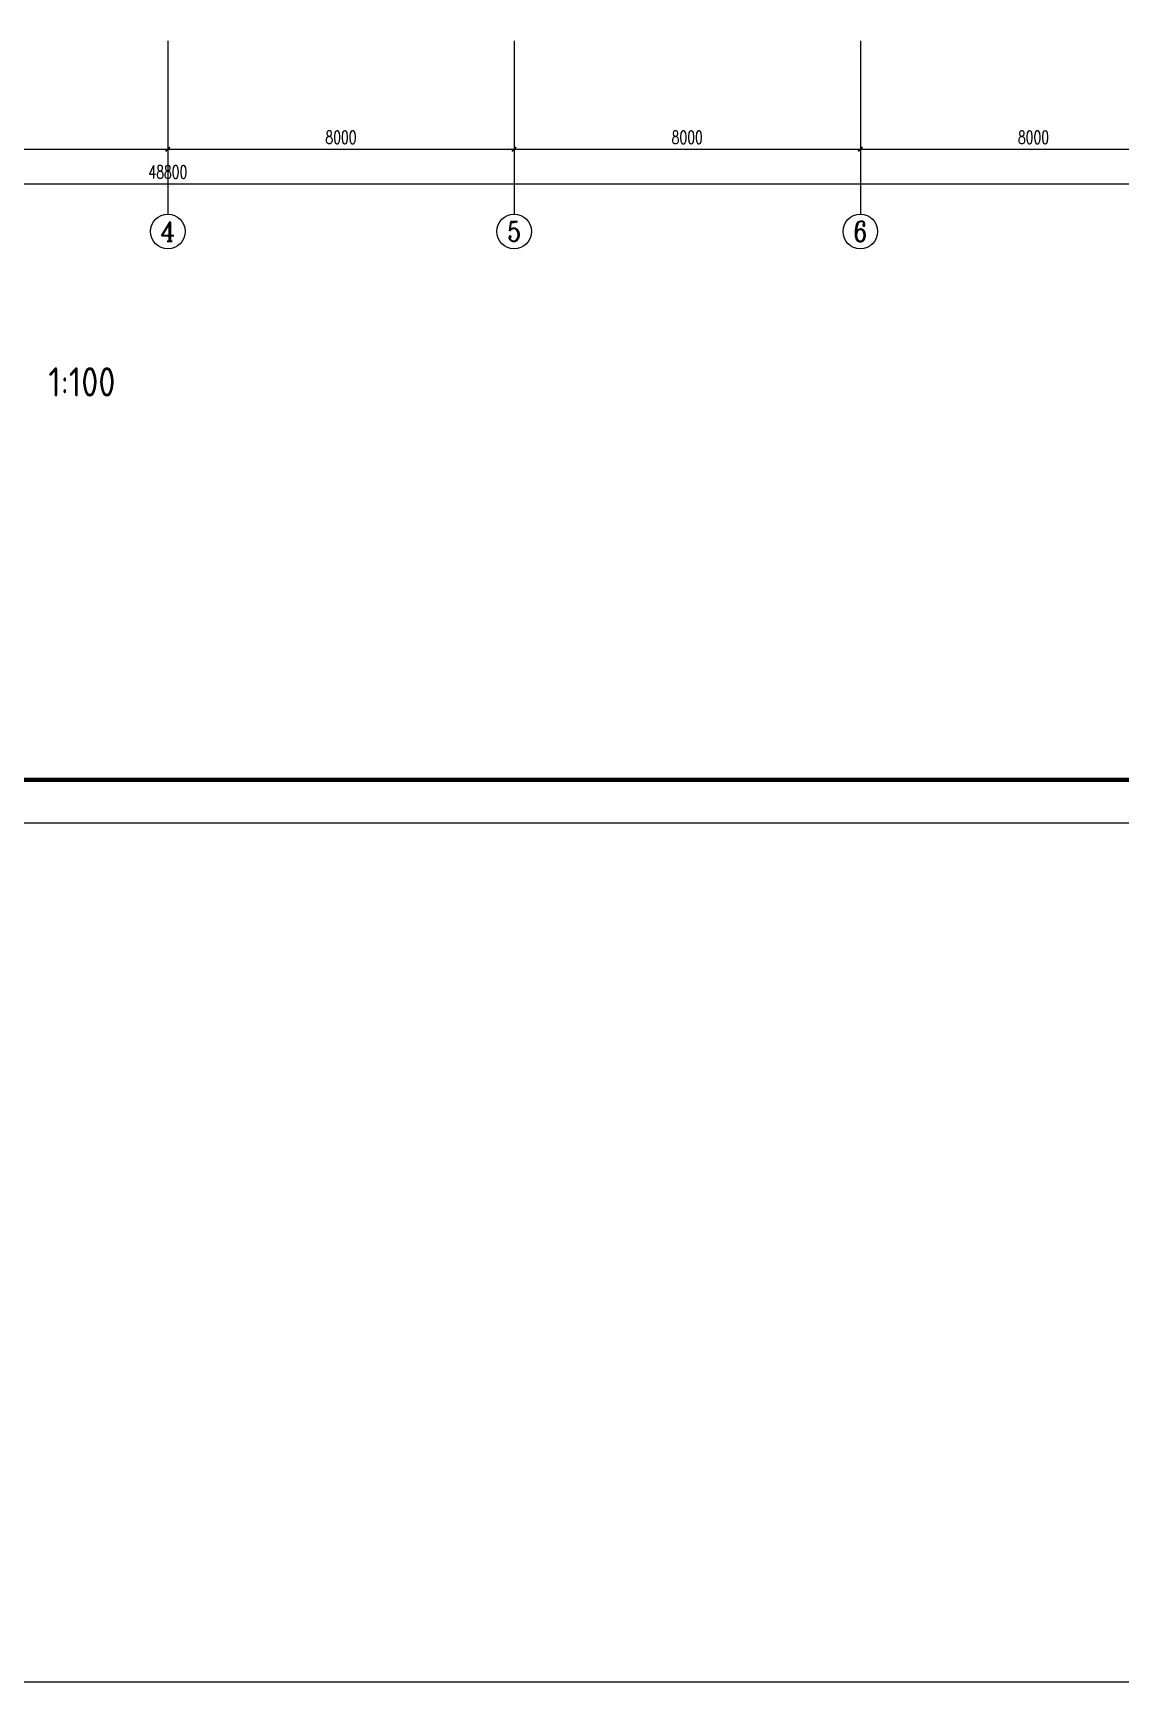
# Model space of a CAD drawing. Extents: x 1234595 to 2088511, y -80443 to 75292.
# Drawn here: x 1387086 to 1412203, y -80443 to -42353 of the extents above; entities that cross this region are included whole.
import ezdxf
from ezdxf.enums import TextEntityAlignment as Align

# ---------------------------------------------------------------- set-up
doc = ezdxf.new("R2010")
doc.units = 0
doc.header["$LTSCALE"] = 1000
doc.header["$MEASUREMENT"] = 0
doc.layers.get('0').update_dxf_attribs({"linetype": 'CONTINUOUS'})
doc.layers.get('Defpoints').update_dxf_attribs({"linetype": 'CONTINUOUS'})
for name, color, linetype in [('AXIS_TEXT', 7, 'CONTINUOUS'), ('PUB_TEXT', 7, 'CONTINUOUS'), ('PUB_TITLE', 4, 'CONTINUOUS'), ('WIRE-避雷', 4, 'CONTINUOUS'), ('建筑底图', 251, 'CONTINUOUS')]:
    doc.layers.add(name, color=color, linetype=linetype)
doc.styles.add('_TCH_AXIS', font='COMPLEX', dxfattribs={"bigfont": 'GBCBIG'})
doc.styles.add('_TCH_DIM_T3', font='SIMPLEX', dxfattribs={"width": 0.705882, "bigfont": 'GBCBIG'})
doc.styles.add('COMPLEX', font='COMPLEX')
doc.styles.get("Standard").update_dxf_attribs({"font": 'GBENOR', "bigfont": 'GBCBIG'})
doc.dimstyles.new('_TCH_ARCH&&100', dxfattribs={"dimtxt": 297.5, "dimasz": 100, "dimexe": 250, "dimexo": 300, "dimgap": 126.25, "dimtad": 1, "dimdec": 0, "dimzin": 0, "dimdsep": 46, "dimtxsty": '_TCH_DIM_T3', "dimblk": 'ARCHTICK', "dimcen": 0.09, "dimclrt": 7, "dimazin": 2, "dimtfac": 1, "dimtdec": 0, "dimtix": 1, "dimtmove": 2, "dimatfit": 3, "dimfxl": 0, "dimtolj": 1, "dimtzin": 0, "dimarcsym": 0})

# ---------------------------------------------------------------- blocks, each defined once
blk = doc.blocks.new('_ArchTick')
at = {"color": 0, "linetype": 'ByBlock', "const_width": 0.4}
blk.add_lwpolyline([(-0.5, -0.5), (0.5, 0.5)], dxfattribs=at)
blk = doc.blocks.new('*D124')
at = {"layer": 'Defpoints', "color": 0, "transparency": 16777216}
for p in [(1382203, -42537), (1390203, -42537), (1390203, -45037)]:
    blk.add_point(p, dxfattribs=at)
at = {"layer": '建筑底图', "color": 0, "lineweight": -2, "transparency": 16777216}
for p, q in [((1382203, -42837), (1382203, -45287)), ((1390203, -42837), (1390203, -45287)), ((1382203, -45037), (1390203, -45037))]:
    blk.add_line(p, q, dxfattribs=at)
at = {"layer": '建筑底图', "color": 0, "lineweight": -2, "transparency": 16777216, "xscale": 100, "yscale": 100, "zscale": 100, "rotation": 180}
blk.add_blockref('_ArchTick', (1382203, -45037), dxfattribs=at)
at = {"layer": '建筑底图', "color": 0, "lineweight": -2, "transparency": 16777216, "xscale": 100, "yscale": 100, "zscale": 100}
blk.add_blockref('_ArchTick', (1390203, -45037), dxfattribs=at)
at = {"layer": '建筑底图', "color": 7, "transparency": 16777216, "insert": (1386203, -44762), "char_height": 297.5, "attachment_point": 5, "style": '_TCH_DIM_T3'}
blk.add_mtext('\\A1;8000', dxfattribs=at)
blk = doc.blocks.new('*D125')
at = {"layer": 'Defpoints', "color": 0, "transparency": 16777216}
for p in [(1390203, -42537), (1398203, -42537), (1398203, -45037)]:
    blk.add_point(p, dxfattribs=at)
at = {"layer": '建筑底图', "color": 0, "lineweight": -2, "transparency": 16777216}
for p, q in [((1390203, -42837), (1390203, -45287)), ((1398203, -42837), (1398203, -45287)), ((1390203, -45037), (1398203, -45037))]:
    blk.add_line(p, q, dxfattribs=at)
at = {"layer": '建筑底图', "color": 0, "lineweight": -2, "transparency": 16777216, "xscale": 100, "yscale": 100, "zscale": 100, "rotation": 180}
blk.add_blockref('_ArchTick', (1390203, -45037), dxfattribs=at)
at = {"layer": '建筑底图', "color": 0, "lineweight": -2, "transparency": 16777216, "xscale": 100, "yscale": 100, "zscale": 100}
blk.add_blockref('_ArchTick', (1398203, -45037), dxfattribs=at)
at = {"layer": '建筑底图', "color": 7, "transparency": 16777216, "insert": (1394203, -44762), "char_height": 297.5, "attachment_point": 5, "style": '_TCH_DIM_T3'}
blk.add_mtext('\\A1;8000', dxfattribs=at)
blk = doc.blocks.new('*D126')
at = {"layer": 'Defpoints', "color": 0, "transparency": 16777216}
for p in [(1398203, -42537), (1406203, -42537), (1406203, -45037)]:
    blk.add_point(p, dxfattribs=at)
at = {"layer": '建筑底图', "color": 0, "lineweight": -2, "transparency": 16777216}
for p, q in [((1398203, -42837), (1398203, -45287)), ((1406203, -42837), (1406203, -45287)), ((1398203, -45037), (1406203, -45037))]:
    blk.add_line(p, q, dxfattribs=at)
at = {"layer": '建筑底图', "color": 0, "lineweight": -2, "transparency": 16777216, "xscale": 100, "yscale": 100, "zscale": 100, "rotation": 180}
blk.add_blockref('_ArchTick', (1398203, -45037), dxfattribs=at)
at = {"layer": '建筑底图', "color": 0, "lineweight": -2, "transparency": 16777216, "xscale": 100, "yscale": 100, "zscale": 100}
blk.add_blockref('_ArchTick', (1406203, -45037), dxfattribs=at)
at = {"layer": '建筑底图', "color": 7, "transparency": 16777216, "insert": (1402203, -44762), "char_height": 297.5, "attachment_point": 5, "style": '_TCH_DIM_T3'}
blk.add_mtext('\\A1;8000', dxfattribs=at)
blk = doc.blocks.new('*D127')
at = {"layer": 'Defpoints', "color": 0, "transparency": 16777216}
for p in [(1406203, -42537), (1414203, -42537), (1414203, -45037)]:
    blk.add_point(p, dxfattribs=at)
at = {"layer": '建筑底图', "color": 0, "lineweight": -2, "transparency": 16777216}
for p, q in [((1406203, -42837), (1406203, -45287)), ((1414203, -42837), (1414203, -45287)), ((1406203, -45037), (1414203, -45037))]:
    blk.add_line(p, q, dxfattribs=at)
at = {"layer": '建筑底图', "color": 0, "lineweight": -2, "transparency": 16777216, "xscale": 100, "yscale": 100, "zscale": 100, "rotation": 180}
blk.add_blockref('_ArchTick', (1406203, -45037), dxfattribs=at)
at = {"layer": '建筑底图', "color": 0, "lineweight": -2, "transparency": 16777216, "xscale": 100, "yscale": 100, "zscale": 100}
blk.add_blockref('_ArchTick', (1414203, -45037), dxfattribs=at)
at = {"layer": '建筑底图', "color": 7, "transparency": 16777216, "insert": (1410203, -44762), "char_height": 297.5, "attachment_point": 5, "style": '_TCH_DIM_T3'}
blk.add_mtext('\\A1;8000', dxfattribs=at)
blk = doc.blocks.new('*D128')
at = {"layer": 'Defpoints', "color": 0, "transparency": 16777216}
for p in [(1365803, -42537), (1414603, -42537), (1414603, -45837)]:
    blk.add_point(p, dxfattribs=at)
at = {"layer": '建筑底图', "color": 0, "lineweight": -2, "transparency": 16777216}
for p, q in [((1365803, -42837), (1365803, -46087)), ((1414603, -42837), (1414603, -46087)), ((1365803, -45837), (1414603, -45837))]:
    blk.add_line(p, q, dxfattribs=at)
at = {"layer": '建筑底图', "color": 0, "lineweight": -2, "transparency": 16777216, "xscale": 100, "yscale": 100, "zscale": 100, "rotation": 180}
blk.add_blockref('_ArchTick', (1365803, -45837), dxfattribs=at)
at = {"layer": '建筑底图', "color": 0, "lineweight": -2, "transparency": 16777216, "xscale": 100, "yscale": 100, "zscale": 100}
blk.add_blockref('_ArchTick', (1414603, -45837), dxfattribs=at)
at = {"layer": '建筑底图', "color": 7, "transparency": 16777216, "insert": (1390203, -45562), "char_height": 297.5, "attachment_point": 5, "style": '_TCH_DIM_T3'}
blk.add_mtext('\\A1;48800', dxfattribs=at)
blk = doc.blocks.new('_AXISO')
blk.add_circle((0, 0), 0.5)
at = {"layer": 'AXIS_TEXT', "style": 'COMPLEX', "width": 1.041667}
blk.add_attdef('A', text='', height=0.56, dxfattribs=at).set_placement((-0.25, -0.28), (0.25, -0.28), align=Align.FIT)

msp = doc.modelspace()

# ---------------------------------------------------------------- linework, layer by layer
at = {"layer": 'PUB_TITLE', "color": 4}
msp.add_lwpolyline([(1347641.8, -60600.6), (1431741.8, -60600.6), (1431741.8, -1200.6), (1347641.8, -1200.6)], close=True, dxfattribs=at)
at = {"layer": 'PUB_TITLE', "color": 4, "const_width": 100}
msp.add_lwpolyline([(1350141.8, -59600.6), (1430741.8, -59600.6), (1430741.8, -2200.6), (1350141.8, -2200.6)], close=True, dxfattribs=at)
at = {"layer": 'WIRE-避雷', "color": 1}
msp.add_lwpolyline([(1234595.5, 75291.9), (2088511, 75291.9), (2088511, -80442.7), (1234595.5, -80442.7)], close=True, dxfattribs=at)
at = {"layer": '建筑底图'}
for p, q in [((1390202.7, -42536.9), (1390202.7, -46536.9)), ((1398202.7, -42536.9), (1398202.7, -46536.9)), ((1406202.7, -42536.9), (1406202.7, -46536.9))]:
    msp.add_line(p, q, dxfattribs=at)

# ---------------------------------------------------------------- block references
ref = msp.add_blockref('_AXISO', (1390202.7, -46936.9), dxfattribs=dict(at, xscale=800, yscale=800, zscale=800))
ref.add_attrib('A', '4', dxfattribs={"layer": 'AXIS_TEXT', "color": 0, "height": 445.4, "style": '_TCH_AXIS'}).set_placement((1390033, -47159.6), (1390372.4, -47159.6), align=Align.FIT)
ref = msp.add_blockref('_AXISO', (1398202.7, -46936.9), dxfattribs=dict(at, xscale=800, yscale=800, zscale=800))
ref.add_attrib('A', '5', dxfattribs={"layer": 'AXIS_TEXT', "color": 0, "height": 465.9, "style": '_TCH_AXIS'}).set_placement((1398047.4, -47169.9), (1398358, -47169.9), align=Align.FIT)
ref = msp.add_blockref('_AXISO', (1406202.7, -46936.9), dxfattribs=dict(at, xscale=800, yscale=800, zscale=800))
ref.add_attrib('A', '6', dxfattribs={"layer": 'AXIS_TEXT', "color": 0, "height": 465.9, "style": '_TCH_AXIS'}).set_placement((1406047.4, -47169.9), (1406358, -47169.9), align=Align.FIT)

# ---------------------------------------------------------------- texts
at = {"layer": 'PUB_TEXT'}
msp.add_text('1:100', height=675.18, dxfattribs=at).set_placement((1387440, -50749.8))

# ---------------------------------------------------------------- dimensions: what is measured, and where the dimension line sits
at = {"layer": '建筑底图'}
for p1, p2, distance, picture, middle in [((1365802.7, -42536.9), (1414602.7, -42536.9), -3300, '*D128', (1390202.7, -45561.9)), ((1382202.7, -42536.9), (1390202.7, -42536.9), -2500, '*D124', (1386202.7, -44761.9)), ((1390202.7, -42536.9), (1398202.7, -42536.9), -2500, '*D125', (1394202.7, -44761.9)), ((1398202.7, -42536.9), (1406202.7, -42536.9), -2500, '*D126', (1402202.7, -44761.9)), ((1406202.7, -42536.9), (1414202.7, -42536.9), -2500, '*D127', (1410202.7, -44761.9))]:
    dim = msp.add_aligned_dim(p1=p1, p2=p2, distance=distance, dimstyle='_TCH_ARCH&&100', dxfattribs=at)
    dim.commit()
    dim.dimension.update_dxf_attribs({"geometry": picture, "text_midpoint": middle})

doc.saveas('drawing.dxf')
